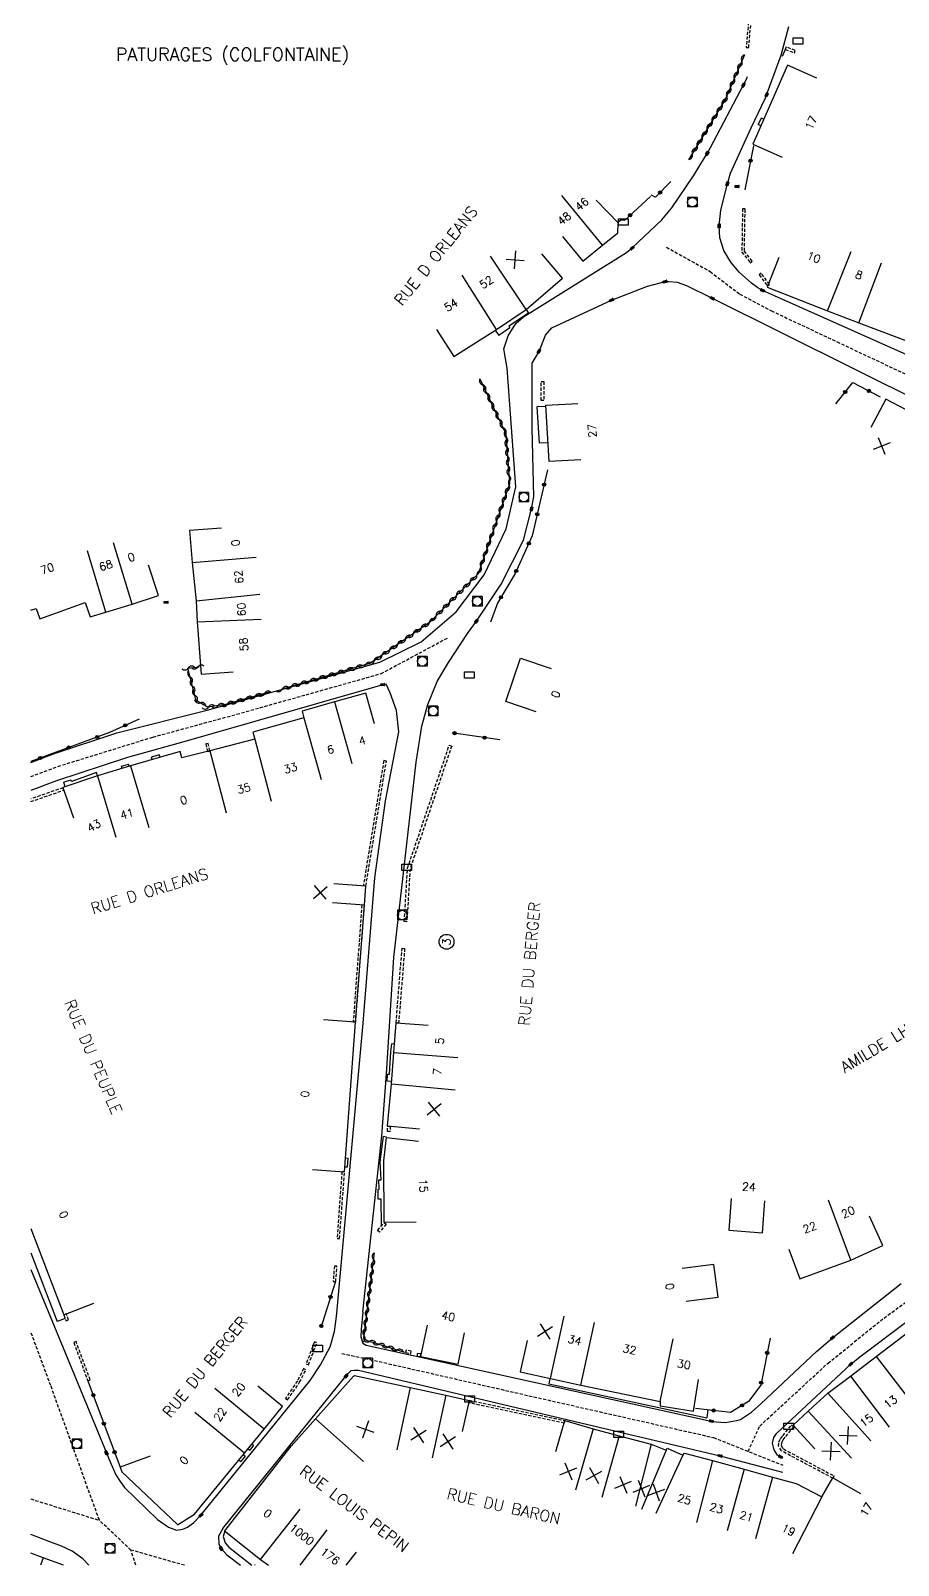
# Model space of a CAD drawing. Header units: millimetres. Extents: x 114000 to 115000, y 122000 to 123000.
# Drawn here: x 114000 to 114135.5, y 122000 to 122239.7 of the extents above; entities that cross this region are included whole.
import ezdxf
from ezdxf.enums import TextEntityAlignment as Align

# ---------------------------------------------------------------- set-up
doc = ezdxf.new("R2010")
doc.units = ezdxf.units.MM
doc.linetypes.add('DASHED', pattern=[0.75, 0.5, -0.25])
doc.layers.get('0').update_dxf_attribs({"linetype": 'CONTINUOUS'})
for name, color, linetype in [('W0001', 6, 'DASHED'), ('W0008', 7, 'CONTINUOUS'), ('W0100', 7, 'CONTINUOUS'), ('W0105', 7, 'CONTINUOUS'), ('W0112', 1, 'DASHED'), ('W0310', 3, 'CONTINUOUS'), ('W0322', 7, 'CONTINUOUS'), ('W0400', 7, 'CONTINUOUS'), ('W0420', 7, 'CONTINUOUS'), ('W0980', 7, 'CONTINUOUS'), ('W0989', 7, 'CONTINUOUS'), ('W0991', 7, 'CONTINUOUS'), ('W1102', 7, 'CONTINUOUS'), ('W1471', 7, 'CONTINUOUS')]:
    doc.layers.add(name, color=color, linetype=linetype)
doc.styles.get("Standard").update_dxf_attribs({"font": 'romans.shx', "width": 0.85})

# ---------------------------------------------------------------- blocks, each defined once
blk = doc.blocks.new('t991o')
at = {"color": 0, "linetype": 'Continuous'}
for p, q in [((-1, 1), (1, -1)), ((-1, -1), (1, 1))]:
    blk.add_line(p, q, dxfattribs=at)
blk = doc.blocks.new('t322o')
at = {"color": 0, "linetype": 'Continuous'}
for radius in [0.25, 0.15]:
    blk.add_circle((0, 0), radius, dxfattribs=at)
blk = doc.blocks.new('t310o')
at = {"color": 0, "linetype": 'Continuous'}
for centre, start, end in [((-0.5, 0.38), 216.8699, 323.1304), ((0.5, -0.37), 36.8699, 143.1303)]:
    blk.add_arc(centre, 0.625, start, end, dxfattribs=at)
blk = doc.blocks.new('T400')
for p, q in [((-0.15, 0.3), (0.15, 0.3)), ((-0.15, -0.25), (-0.15, 0.3)), ((-0.15, 0.15), (0.15, 0.15)), ((-0.15, 0), (0.15, 0)), ((0.15, 0.3), (0.15, -0.25)), ((-0.15, -0.15), (0.15, -0.15)), ((-0.15, -0.25), (-0.15, -0.3)), ((-0.15, -0.3), (0.15, -0.3)), ((0.15, -0.3), (0.15, -0.25))]:
    blk.add_line(p, q)
blk = doc.blocks.new('T420')
for p, q in [((0.75, 0.75), (-0.75, 0.75)), ((-0.75, 0.75), (-0.75, -0.75)), ((0.75, 0.75), (0.75, -0.75)), ((0.75, -0.75), (-0.75, -0.75))]:
    blk.add_line(p, q)
blk.add_ellipse((0, 0), major_axis=(-0.53, 0.53), ratio=1, start_param=3.926991, end_param=10.210176)
blk = doc.blocks.new('T1471')
at = {"color": 0, "linetype": 'Continuous', "flags": 128}
blk.add_lwpolyline([(-0.75, -0.5), (-0.75, 0.5), (0.75, 0.5), (0.75, -0.5), (-0.75, -0.5)], dxfattribs=at)

msp = doc.modelspace()

# ---------------------------------------------------------------- linework, layer by layer
at = {"layer": 'W0001'}
for points in [[(114099.27, 122205.89), (114106.08, 122202.09), (114110.72, 122198.57), (114115.65, 122195.96), (114125.9, 122191.12), (114139.94, 122184.5), (114154.95, 122176.8), (114158.87, 122174.52), (114163.92, 122171.04), (114167.96, 122167.94)], [(114000, 122123.2), (114004.25, 122124.8), (114019.09, 122129.38), (114032.19, 122132.95), (114054.7, 122139.29), (114065.12, 122144.88)], [(114112.01, 122017.8), (114113.83, 122021.75), (114124.5, 122031.59), (114133.24, 122038.63), (114146.8, 122048.49), (114160.11, 122056.47), (114164.12, 122058.07), (114168.05, 122058.03), (114173, 122055.66), (114189.22, 122044.04)], [(114016.43, 122000), (114015.65, 122002.39), (114010.72, 122007.03), (114003.13, 122028.07), (114000, 122036.52)], [(114048.59, 122033.11), (114052.22, 122032.33), (114077.8, 122026.49), (114106.61, 122019.96), (114117.42, 122015.64)], [(114000, 122010.37), (114010.72, 122007.03)], [(114024.03, 122000), (114015.65, 122002.39)]]:
    msp.add_lwpolyline(points, dxfattribs=at)
at = {"layer": 'W0008'}
for points in [[(114170.06, 122170.93), (114164.26, 122175.37), (114161.72, 122177.08), (114158.58, 122178.97), (114155.34, 122180.71), (114151.75, 122182.43), (114116.13, 122198.3), (114114.25, 122199.16), (114113.53, 122199.57), (114112.53, 122200.26), (114110.6, 122202.01), (114109.31, 122203.55), (114108.21, 122205.37), (114107.58, 122207.34), (114107.49, 122209.22), (114107.74, 122211.68), (114108.78, 122215.79), (114109.26, 122217.46), (114112.5, 122224.53), (114114.71, 122229.23), (114114.91, 122229.71), (114115.37, 122230.96), (114117.18, 122235.88), (114118.38, 122240.35)], [(114000, 122125.41), (114003.58, 122126.76), (114013.45, 122130.02), (114027.57, 122133.58), (114054.5, 122141.1), (114060.97, 122144.26), (114066.41, 122148.94), (114070.8, 122154.71), (114074.24, 122161.92), (114075.74, 122168.46), (114074.38, 122186.98), (114073.88, 122190.03), (114074.53, 122192.08), (114075.76, 122193.97), (114076.97, 122195), (114087.36, 122201.53), (114093.01, 122205.07), (114093.92, 122205.78), (114098.54, 122210.19), (114100.09, 122212.05), (114103.5, 122217.04), (114105.64, 122220.55), (114106.15, 122221.45), (114111.3, 122231.25), (114111.74, 122232.17), (114111.92, 122232.58)], [(114051.85, 122039.56), (114054.85, 122067.07), (114055.58, 122076.77), (114056.69, 122094.94), (114060.21, 122125.47), (114061.07, 122131.09), (114062.02, 122134.46), (114063.45, 122138.04), (114065.26, 122141.02), (114068.21, 122145.55), (114069.59, 122147.48), (114073.46, 122153.25), (114076.93, 122160.15), (114078.2, 122165.03), (114078.54, 122166.88), (114078.3, 122177.63), (114078.32, 122187.8), (114079.37, 122189.63), (114080.4, 122192.17), (114081.39, 122193.32), (114090.69, 122197.64), (114096.31, 122199.79), (114099.06, 122200.52), (114099.63, 122200.55), (114100.93, 122200.42), (114102.39, 122199.94), (114106.42, 122197.94), (114139.64, 122181.36)], [(114047.87, 122039.96), (114051.91, 122084.68), (114053.75, 122107.4), (114055.38, 122119.4), (114056.58, 122125.59), (114057.46, 122130.21), (114057.11, 122133.54), (114056.13, 122136.3), (114055.52, 122137.62), (114054.98, 122137.56), (114023.89, 122128.65), (114015.13, 122126.17), (114004.04, 122122.56), (114000, 122121.03)], [(114117.44, 122016.74), (114117.05, 122016.95), (114116.58, 122017.2), (114116.07, 122018.02), (114115.82, 122019.09), (114116.01, 122019.96), (114116.49, 122020.66), (114128.04, 122031.42), (114129.44, 122032.56), (114143.93, 122043.47), (114147.27, 122045.76), (114152.98, 122049.54), (114161.63, 122054.6), (114164.07, 122055.55), (114165.27, 122055.85), (114165.67, 122055.83), (114167.36, 122055.9), (114169.29, 122055.55), (114172.17, 122053.95), (114184.03, 122045.61), (114186.18, 122041.68)], [(114000, 122046.22), (114011.82, 122017.56), (114012.19, 122016.65), (114012.39, 122016.18), (114013.28, 122014.15), (114013.97, 122013.1), (114014.63, 122012.17), (114019.82, 122007.17), (114021.49, 122005.95), (114022.74, 122005.51), (114023.74, 122005.63), (114024.5, 122005.94), (114025.41, 122006.66), (114026.59, 122007.84), (114027.05, 122008.39)], [(114051.87, 122039.54), (114051.58, 122036.83), (114051.54, 122035.7), (114051.87, 122034.71), (114052.39, 122034.38), (114105.79, 122022.62), (114106.24, 122022.53), (114107.01, 122022.41), (114108.51, 122022.31), (114110.18, 122022.61), (114110.84, 122022.8), (114111.12, 122023), (114112.54, 122023.93), (114114.01, 122025.21), (114122.71, 122033.41), (114125.19, 122035.53), (114125.95, 122036.18), (114135.94, 122044)], [(114027.05, 122008.38), (114043.63, 122028.89), (114045.23, 122031.31), (114046.75, 122034.11), (114047.42, 122036.54), (114047.74, 122038.89), (114047.87, 122039.94)], [(114030.01, 122005.75), (114049.23, 122029.54), (114049.56, 122029.98), (114050.06, 122030.41), (114050.48, 122030.5), (114051.16, 122030.48), (114107.66, 122017.12), (114108.02, 122017.02), (114117.4, 122014.54)], [(114009.1, 122000), (114008.13, 122001.01), (114006.45, 122002.19), (114004.8, 122002.98), (114003, 122003.69), (114000, 122004.79)], [(114030.01, 122005.75), (114029.32, 122004.55), (114029.38, 122003.3), (114029.75, 122002.6), (114030.61, 122001.63), (114032.76, 122000)]]:
    msp.add_lwpolyline(points, dxfattribs=at)
at = {"layer": 'W0100'}
for p, q in [((114000, 122149.18), (114000.83, 122149.48)), ((114000.83, 122149.48), (114001.41, 122147.84)), ((114052.11, 122103.13), (114047.12, 122103.48)), ((114050.73, 122084.84), (114045.74, 122085.21))]:
    msp.add_line(p, q, dxfattribs=at)
for points in [[(114122.73, 122232.31), (114118.15, 122234.32), (114112.75, 122221.99), (114117.33, 122219.99)], [(114083.04, 122207.57), (114086.21, 122203.71), (114089.28, 122206.23), (114091.65, 122208.15), (114091.71, 122209.59), (114091.78, 122209.65), (114088.29, 122213.24)], [(114063.37, 122193.06), (114066.05, 122188.84), (114072.71, 122193.07), (114077.35, 122196.17), (114083.06, 122201.06), (114079.8, 122204.86)], [(114116.82, 122204.31), (114114.99, 122199.66), (114124.42, 122195.94), (114129.32, 122194.1), (114138, 122190.82), (114139.77, 122195.49)], [(114085.92, 122172.71), (114080.93, 122172.43), (114080.43, 122181.23), (114085.42, 122181.51)], [(114138.95, 122173.68), (114141.26, 122178.12), (114133.51, 122182.16), (114131.19, 122177.73)], [(114029.8, 122162.03), (114024.81, 122161.63), (114025.21, 122156.67), (114025.85, 122150.65), (114025.98, 122147.4), (114026.63, 122139.2), (114031.61, 122139.59)], [(114001.41, 122147.84), (114008.5, 122150.38), (114009.27, 122148.15), (114011.71, 122148.88), (114015.84, 122150.14), (114019.93, 122151.49), (114018.37, 122156.24)], [(114078.94, 122133.32), (114074.2, 122134.93), (114076.5, 122141.71), (114081.24, 122140.1)], [(114053.68, 122131.45), (114052.32, 122136.26), (114047.42, 122134.88), (114042.39, 122133.45), (114042.63, 122132.39), (114034.7, 122130.15), (114035, 122129.05), (114027.98, 122127.21), (114023.61, 122126.13), (114023.32, 122127.15), (114015.6, 122124.86), (114010.45, 122123.33), (114005.04, 122121.48), (114006.66, 122116.75)], [(114043.99, 122061.84), (114048.98, 122061.46), (114050.73, 122084.84), (114052.11, 122103.13), (114052.32, 122106.11), (114047.33, 122106.46)], [(114060.7, 122068.12), (114055.72, 122068.58), (114056.34, 122075.21), (114056.72, 122080.11), (114057.07, 122084.74), (114062.05, 122084.37)], [(114060.21, 122053.61), (114055.21, 122053.57), (114055.13, 122063.18), (114055.56, 122066.82), (114060.53, 122066.24)], [(114109.36, 122057.32), (114109, 122052.33), (114114.28, 122051.95), (114114.65, 122056.94)], [(114118.35, 122049.41), (114120.09, 122044.73), (114128.05, 122047.68), (114133.04, 122049.97), (114130.96, 122054.52)], [(114000, 122052.61), (114005.18, 122039.14), (114009.84, 122040.93)], [(114122.42, 122018.22), (114119.03, 122021.9), (114121.39, 122024.07), (114124.48, 122026.87), (114127.98, 122029.54), (114132.03, 122032.63), (114136.15, 122035.78), (114140.19, 122038.75), (114143.92, 122041.52), (114148, 122044.4), (114150.66, 122046.18), (114153.19, 122047.78), (114155.71, 122049.31), (114158.31, 122050.83), (114163.49, 122052.9), (114165.35, 122048.26)], [(114102.36, 122041.27), (114107.32, 122041.89), (114106.68, 122047), (114101.72, 122046.38)], [(114061.89, 122037.53), (114060.88, 122032.63), (114066.74, 122031.43), (114067.74, 122036.33)], [(114077.5, 122035.1), (114076.41, 122030.22), (114081.15, 122029.17), (114085.89, 122028.14), (114098.31, 122025.59), (114098.27, 122024.9), (114103.49, 122024.06), (114104.29, 122029)], [(114022.9, 122006.33), (114025.57, 122008), (114033.38, 122017.54), (114036.46, 122021.26), (114039.34, 122024.81), (114035.47, 122027.97)], [(114030.32, 122005.41), (114040.66, 122018.59), (114044.48, 122022.89), (114050.38, 122029.56), (114050.56, 122029.66), (114059.26, 122027.79), (114064.84, 122026.57), (114068.47, 122025.76), (114067.38, 122020.88)], [(114082.02, 122017.8), (114083.41, 122022.61), (114087.81, 122021.34), (114091.88, 122020.2), (114096.88, 122018.93), (114099.2, 122017.97), (114099.4, 122018.3), (114101.81, 122017.18), (114102.1, 122017.5), (114106.47, 122016.36), (114111.42, 122015), (114115.83, 122013.78), (114119.52, 122012.76), (114123.54, 122010.68), (114125.23, 122013.66), (114129.58, 122011.2)], [(114018.67, 122017.07), (114013.98, 122015.32), (114014.25, 122014.61), (114022.93, 122006.35)], [(114030.26, 122005.36), (114035.9, 122000.93), (114037.11, 122000)], [(114005.13, 122000), (114001.96, 122001.19), (114000, 122001.92)]]:
    msp.add_lwpolyline(points, dxfattribs=at)
at = {"layer": 'W0105'}
for p, q in [((114117.81, 122236.8), (114117.36, 122235.69)), ((114114.05, 122226.07), (114113.57, 122225.05)), ((114114.01, 122224.86), (114113.57, 122225.05)), ((114114.45, 122225.89), (114114.05, 122226.07)), ((114077.35, 122196.17), (114077.75, 122195.57)), ((114072.53, 122192.95), (114073.09, 122192.12)), ((114080.44, 122181.04), (114079.04, 122180.96)), ((114079.04, 122180.96), (114079.38, 122175.27)), ((114080.76, 122175.35), (114079.38, 122175.27)), ((114020.08, 122126.59), (114018.87, 122126.23)), ((114018.98, 122125.86), (114018.87, 122126.23)), ((114020.19, 122126.22), (114020.08, 122126.59)), ((114010.45, 122123.33), (114010.27, 122123.85)), ((114014.18, 122124.83), (114015.29, 122125.17)), ((114014.29, 122124.47), (114014.18, 122124.83)), ((114015.4, 122124.8), (114015.29, 122125.17)), ((114005.4, 122121.6), (114005.16, 122122.31)), ((114056.83, 122081.43), (114056.39, 122081.46)), ((114056.37, 122075.59), (114055.66, 122075.65)), ((114055.57, 122066.9), (114055.08, 122066.96)), ((114049.14, 122063.64), (114049.57, 122063.61)), ((114049.47, 122062.23), (114049.57, 122063.61)), ((114049.04, 122062.26), (114049.47, 122062.23)), ((114000, 122048.81), (114004.12, 122038.08)), ((114005.39, 122038.57), (114004.12, 122038.08)), ((114081.06, 122029.14), (114080.9, 122028.35)), ((114080.9, 122028.35), (114105.59, 122023.03)), ((114105.72, 122024.28), (114105.59, 122023.03)), ((114033.93, 122018.2), (114034.2, 122017.98)), ((114034.78, 122018.76), (114034.2, 122017.98)), ((114034.55, 122018.95), (114034.78, 122018.76)), ((114032.5, 122016.47), (114032.81, 122016.22)), ((114033.47, 122017.07), (114032.81, 122016.22)), ((114033.19, 122017.3), (114033.47, 122017.07))]:
    msp.add_line(p, q, dxfattribs=at)
for points in [[(114077.75, 122195.57), (114074.68, 122193.55), (114074.79, 122193.28), (114073.09, 122192.12)], [(114010.27, 122123.85), (114006.42, 122122.44), (114006.26, 122122.66), (114005.16, 122122.31)], [(114055.66, 122075.65), (114055.73, 122076.74), (114056.02, 122076.73), (114056.24, 122080.2), (114056.39, 122081.46)], [(114054.79, 122053.13), (114054.74, 122057.18), (114054.27, 122057.19), (114054.25, 122058.71), (114054.4, 122058.76), (114054.38, 122060.23), (114054.73, 122060.24), (114054.56, 122063.04), (114055.08, 122066.96)], [(114030.3, 122005.39), (114030.03, 122004.51), (114030.36, 122003.5), (114030.94, 122002.83), (114034.55, 122000)], [(114034.93, 122000), (114034.97, 122000.05), (114035.04, 122000)]]:
    msp.add_lwpolyline(points, dxfattribs=at)
at = {"layer": 'W0112'}
for p, q in [((114112.11, 122237.07), (114112.48, 122241.25)), ((114117.81, 122236.8), (114119.24, 122236.26)), ((114119.24, 122236.26), (114119.38, 122236.63)), ((114111.15, 122211.9), (114111.04, 122205.15)), ((114111.04, 122205.15), (114112.35, 122203.48)), ((114113.74, 122201.58), (114115.04, 122199.85)), ((114115.04, 122199.85), (114115.36, 122200.09)), ((114079.71, 122181.96), (114079.73, 122184.9)), ((114079.73, 122184.9), (114080.13, 122184.9)), ((114027.72, 122128.39), (114027.33, 122128.3)), ((114027.99, 122127.2), (114027.72, 122128.39)), ((114058.84, 122108.89), (114065.35, 122128.1)), ((114052.33, 122106.11), (114055.53, 122125.63)), ((114055.53, 122125.63), (114055.13, 122125.7)), ((114005.05, 122121.46), (114000, 122119.71)), ((114058.33, 122100.57), (114058.84, 122108.89)), ((114050.74, 122084.84), (114052.11, 122103.13)), ((114052.11, 122103.13), (114051.71, 122103.15)), ((114057.05, 122084.74), (114057.99, 122096.38)), ((114057.99, 122096.38), (114058.39, 122096.35)), ((114055.71, 122067.79), (114055.71, 122068.58)), ((114055.71, 122068.58), (114056.11, 122068.58)), ((114048.23, 122051.04), (114049, 122061.46)), ((114049, 122061.46), (114048.6, 122061.49)), ((114054.17, 122052.32), (114055.2, 122053.57)), ((114055.2, 122053.57), (114055.51, 122053.31)), ((114047.81, 122046.72), (114047.41, 122046.75)), ((114047.63, 122044.31), (114047.81, 122046.72)), ((114005.19, 122039.12), (114005.51, 122038.2)), ((114005.51, 122038.2), (114005.89, 122038.33)), ((114044.67, 122034.75), (114044.3, 122034.89)), ((114006.73, 122034.8), (114008.91, 122028.81)), ((114043.38, 122031.33), (114044.67, 122034.75)), ((114058.53, 122033.23), (114059.36, 122033.08)), ((114059.36, 122033.08), (114059.43, 122033.47)), ((114060.32, 122032.69), (114060.87, 122032.63)), ((114060.87, 122032.63), (114060.91, 122033.03)), ((114041.99, 122028.6), (114042.98, 122030.55)), ((114008.91, 122028.81), (114009.28, 122028.95)), ((114040.11, 122025.83), (114041.99, 122028.6)), ((114068.45, 122025.8), (114083.41, 122022.62)), ((114083.41, 122022.62), (114083.32, 122022.22)), ((114117.43, 122020.24), (114118.79, 122021.93))]:
    msp.add_line(p, q, dxfattribs=at)
for points in [[(114112.07, 122241.06), (114111.71, 122237.11), (114112.11, 122237.07)], [(114119.38, 122236.63), (114117.95, 122237.18), (114117.81, 122236.8)], [(114111.44, 122205.29), (114111.55, 122211.9), (114111.15, 122211.9)], [(114112.35, 122203.48), (114112.66, 122203.73), (114111.44, 122205.29)], [(114115.36, 122200.09), (114114.07, 122201.82), (114113.74, 122201.58)], [(114080.13, 122184.9), (114080.11, 122181.95), (114079.71, 122181.96)], [(114027.33, 122128.3), (114027.6, 122127.11), (114027.99, 122127.2)], [(114065.35, 122128.1), (114065.73, 122127.97), (114059.24, 122108.81)], [(114055.13, 122125.7), (114051.94, 122106.18), (114052.33, 122106.11)], [(114000, 122119.29), (114005.18, 122121.09), (114005.05, 122121.46)], [(114059.24, 122108.81), (114058.73, 122100.54), (114058.33, 122100.57)], [(114051.71, 122103.15), (114050.35, 122084.87), (114050.74, 122084.84)], [(114058.39, 122096.35), (114057.45, 122084.71), (114057.05, 122084.74)], [(114056.11, 122068.58), (114056.11, 122067.79), (114055.71, 122067.79)], [(114048.6, 122061.49), (114047.83, 122051.07), (114048.23, 122051.04)], [(114055.51, 122053.31), (114054.47, 122052.06), (114054.17, 122052.32)], [(114047.41, 122046.75), (114047.23, 122044.34), (114047.63, 122044.31)], [(114005.89, 122038.33), (114005.57, 122039.26), (114005.19, 122039.12)], [(114009.28, 122028.95), (114007.1, 122034.94), (114006.73, 122034.8)], [(114044.3, 122034.89), (114043.01, 122031.47), (114043.38, 122031.33)], [(114059.43, 122033.47), (114058.6, 122033.62), (114058.53, 122033.23)], [(114060.91, 122033.03), (114060.36, 122033.09), (114060.32, 122032.69)], [(114042.98, 122030.55), (114042.62, 122030.73), (114041.64, 122028.8)], [(114041.64, 122028.8), (114039.78, 122026.05), (114040.11, 122025.83)], [(114083.32, 122022.22), (114068.36, 122025.41), (114068.45, 122025.8)], [(114118.79, 122021.93), (114119.1, 122021.68), (114117.75, 122020), (114117.42, 122019.55), (114117.21, 122019.12), (114117.18, 122018.69), (114117.52, 122018.17)], [(114125.26, 122013.6), (114117.24, 122017.86), (114116.77, 122018.59), (114116.82, 122019.23), (114117.08, 122019.76), (114117.43, 122020.24)], [(114117.52, 122018.17), (114125.45, 122013.96), (114125.26, 122013.6)]]:
    msp.add_lwpolyline(points, dxfattribs=at)
at = {"layer": 'W0310'}
for points in [[(114111.43, 122235.93), (114108.51, 122229.07), (114102.72, 122219.56)], [(114070.13, 122185.34), (114074.17, 122176.76), (114074.74, 122168.95), (114069.87, 122154.86), (114062.25, 122147.29), (114053.07, 122140.9), (114039.13, 122136.83)], [(114037.46, 122136.45), (114030.44, 122134.46), (114027.62, 122134.05), (114025.86, 122135.09), (114024.53, 122140.15), (114026.3, 122140.35)], [(114053.64, 122048.82), (114051.98, 122035.54), (114052.53, 122035.12), (114058.35, 122033.29)]]:
    msp.add_lwpolyline(points, dxfattribs=at)
at = {"layer": 'W0322'}
for p, q in [((114112.85, 122221.74), (114111.5, 122214.84)), ((114073.23, 122128.93), (114066.07, 122129.99)), ((114047.54, 122044.19), (114045.29, 122037.1)), ((114008.94, 122028.81), (114013.98, 122015.32))]:
    msp.add_line(p, q, dxfattribs=at)
for points in [[(114099.94, 122216.15), (114097.58, 122213.73), (114096.89, 122214.03)], [(114091.63, 122209.79), (114092.21, 122210.17), (114092.77, 122210.12), (114096.76, 122213.84)], [(114125.71, 122181.43), (114128.35, 122184.78), (114132.63, 122182.53)], [(114080.69, 122171.12), (114078.32, 122160.81), (114075.64, 122154.94), (114072.89, 122150.29), (114071.81, 122147.33)], [(114016.91, 122132.2), (114012.32, 122130.09), (114000, 122125.57)], [(114115.47, 122035.5), (114113.98, 122028.14), (114112.07, 122025.59), (114109.28, 122023.89), (114103.82, 122024.49)]]:
    msp.add_lwpolyline(points, dxfattribs=at)
at = {"layer": 'W1102'}
for p, q in [((114089.28, 122206.23), (114082.93, 122213.96)), ((114124.42, 122195.94), (114128.09, 122205.24)), ((114077.35, 122196.17), (114071.79, 122204.48)), ((114129.32, 122194.1), (114132.84, 122203.46)), ((114072.71, 122193.07), (114067.35, 122201.51)), ((114015.84, 122150.14), (114012.91, 122159.71)), ((114011.71, 122148.88), (114008.87, 122158.47)), ((114025.21, 122156.67), (114035.18, 122157.47)), ((114025.85, 122150.65), (114035.79, 122151.7)), ((114025.98, 122147.4), (114035.97, 122147.81)), ((114047.42, 122134.88), (114050.14, 122125.25)), ((114042.63, 122132.39), (114045.34, 122122.77)), ((114035, 122129.05), (114037.54, 122119.38)), ((114027.98, 122127.21), (114030.52, 122117.53)), ((114015.6, 122124.86), (114018.45, 122115.27)), ((114010.45, 122123.33), (114013.3, 122113.74)), ((114056.72, 122080.11), (114066.69, 122079.33)), ((114056.34, 122075.21), (114066.29, 122074.29)), ((114128.05, 122047.68), (114124.57, 122057.06)), ((114081.15, 122029.17), (114083.32, 122038.93)), ((114085.89, 122028.14), (114088.01, 122037.91)), ((114098.31, 122025.59), (114100.33, 122035.38)), ((114132.03, 122032.63), (114138.1, 122024.69)), ((114036.46, 122021.26), (114028.74, 122027.63)), ((114059.26, 122027.79), (114057.15, 122018.02)), ((114127.98, 122029.54), (114134.04, 122021.59)), ((114064.84, 122026.57), (114062.7, 122016.8)), ((114124.48, 122026.87), (114131.19, 122019.45)), ((114033.38, 122017.54), (114025.65, 122023.88)), ((114044.48, 122022.89), (114051.95, 122016.24)), ((114121.39, 122024.07), (114128.17, 122016.72)), ((114087.81, 122021.34), (114085.04, 122011.73)), ((114091.88, 122020.2), (114089.2, 122010.57)), ((114096.88, 122018.93), (114094.42, 122009.24)), ((114099.2, 122017.97), (114095.38, 122008.73)), ((114101.81, 122017.18), (114097.6, 122008.11)), ((114106.47, 122016.36), (114103.95, 122006.68)), ((114111.42, 122015), (114108.77, 122005.36)), ((114115.83, 122013.78), (114113.16, 122004.14)), ((114035.9, 122000.93), (114042.08, 122008.79)), ((114123.54, 122010.68), (114118.96, 122001.79)), ((114042.05, 122000), (114046.31, 122005.54)), ((114049.27, 122000), (114050.85, 122002.06)), ((114001.96, 122001.19), (114001.51, 122000))]:
    msp.add_line(p, q, dxfattribs=at)
msp.add_circle((114064.93, 122097.4), 1.16, dxfattribs=at)

# ---------------------------------------------------------------- block references
at = {"layer": 'W0310'}
for p, rotation in [((114110.45, 122233.63), 246.9882771592395), ((114111.03, 122235.01), 246.9882771592395), ((114109.27, 122230.87), 246.9882771592395), ((114109.86, 122232.25), 246.9882771592395), ((114107.97, 122228.18), 238.669364995761), ((114108.69, 122229.49), 246.9882771592395), ((114107.19, 122226.89), 238.669364995761), ((114105.63, 122224.33), 238.669364995761), ((114106.41, 122225.61), 238.669364995761), ((114104.07, 122221.77), 238.669364995761), ((114104.85, 122223.05), 238.669364995761), ((114103.29, 122220.49), 238.669364995761), ((114070.56, 122184.43), 295.2081529260076), ((114071.2, 122183.07), 295.2081529260076), ((114071.84, 122181.72), 295.2081529260076), ((114072.48, 122180.36), 295.2081529260076), ((114073.12, 122179), 295.2081529260076), ((114073.76, 122177.65), 295.2081529260076), ((114074.21, 122176.24), 274.1444309095692), ((114074.32, 122174.74), 274.1444309095692), ((114074.43, 122173.25), 274.1444309095692), ((114074.54, 122171.75), 274.1444309095692), ((114074.68, 122168.77), 250.9305667510387), ((114074.64, 122170.26), 274.1444309095692), ((114073.7, 122165.93), 250.9305667510387), ((114074.19, 122167.35), 250.9305667510387), ((114073.21, 122164.52), 250.9305667510387), ((114072.23, 122161.68), 250.9305667510387), ((114072.72, 122163.1), 250.9305667510387), ((114071.25, 122158.85), 250.9305667510387), ((114071.74, 122160.26), 250.9305667510387), ((114070.76, 122157.43), 250.9305667510387), ((114069.67, 122154.66), 224.8037939737191), ((114070.27, 122156.01), 250.9305667510387), ((114066.48, 122151.49), 224.8037939737191), ((114067.54, 122152.55), 224.8037939737191), ((114068.61, 122153.6), 224.8037939737191), ((114064.35, 122149.38), 224.8037939737191), ((114065.41, 122150.43), 224.8037939737191), ((114062.22, 122147.27), 214.8497717885151), ((114063.29, 122148.32), 224.8037939737191), ((114058.52, 122144.7), 214.8497717885151), ((114059.75, 122145.55), 214.8497717885151), ((114060.99, 122146.41), 214.8497717885151), ((114054.83, 122142.12), 214.8497717885151), ((114056.06, 122142.98), 214.8497717885151), ((114057.29, 122143.84), 214.8497717885151), ((114024.61, 122140.16), 6.304776406901526), ((114026.1, 122140.32), 6.304776406901526), ((114049.37, 122139.82), 196.2650818976309), ((114050.81, 122140.24), 196.2650818976309), ((114052.25, 122140.66), 196.2650818976309), ((114053.6, 122141.27), 214.8497717885151), ((114024.89, 122138.78), 104.7452195947293), ((114025.27, 122137.32), 104.7452195947293), ((114042.17, 122137.72), 196.2650818976309), ((114043.61, 122138.14), 196.2650818976309), ((114045.05, 122138.56), 196.2650818976309), ((114046.49, 122138.98), 196.2650818976309), ((114047.93, 122139.4), 196.2650818976309), ((114025.66, 122135.88), 104.7452195947293), ((114033.62, 122135.36), 195.8342408728537), ((114035.06, 122135.77), 195.8342408728537), ((114036.5, 122136.18), 195.8342408728537), ((114039.29, 122136.88), 196.2650818976309), ((114040.73, 122137.3), 196.2650818976309), ((114026.46, 122134.74), 149.4076071734411), ((114027.77, 122134.08), 188.1953407839763), ((114029.25, 122134.29), 188.1953407839763), ((114030.73, 122134.54), 195.8342408728537), ((114032.17, 122134.95), 195.8342408728537), ((114053.33, 122046.34), 262.8642946093482), ((114053.52, 122047.82), 262.8642946093482), ((114053.15, 122044.85), 262.8642946093482), ((114052.77, 122041.87), 262.8642946093482), ((114052.96, 122043.36), 262.8642946093482), ((114052.4, 122038.89), 262.8642946093482), ((114052.59, 122040.38), 262.8642946093482), ((114052.21, 122037.41), 262.8642946093482), ((114052.03, 122035.92), 262.8642946093482), ((114052.94, 122034.99), 342.5270967303682), ((114054.37, 122034.54), 342.5270967303682), ((114055.8, 122034.09), 342.5270967303682), ((114057.23, 122033.64), 342.5270967303682)]:
    msp.add_blockref('t310o', p, dxfattribs=dict(at, rotation=rotation))
at = {"layer": 'W0322'}
for p, rotation in [((114112.4, 122219.41), 258.8724715557674), ((114098.28, 122214.45), 225.8393756539979), ((114093.59, 122210.89), 42.99319495368512), ((114127.18, 122183.29), 51.64836927039727), ((114130.88, 122183.45), 332.226398671685), ((114080.16, 122168.81), 257.0130823855906), ((114079.09, 122164.18), 257.0130823855906), ((114077.78, 122159.64), 245.551783607889), ((114075.81, 122155.31), 245.551783607889), ((114073.43, 122151.2), 239.403305548779), ((114014.76, 122131.21), 204.6262327524903), ((114010.38, 122129.38), 200.1641419365875), ((114066.18, 122129.98), 171.5956991204258), ((114070.88, 122129.28), 171.5956991204258), ((114001.46, 122126.1), 200.1641419365875), ((114005.92, 122127.74), 200.1641419365875), ((114046.82, 122041.92), 252.3905665741333), ((114045.38, 122037.4), 252.3905665741333), ((114115, 122033.18), 258.5032154128689), ((114114.05, 122028.52), 258.5032154128689), ((114009.77, 122026.58), 290.48256763355), ((114111.07, 122024.98), 211.3001156456312), ((114106.64, 122024.18), 173.7427483277757), ((114011.43, 122022.13), 290.48256763355), ((114013.09, 122017.68), 290.48256763355)]:
    msp.add_blockref('t322o', p, dxfattribs=dict(at, rotation=rotation))
at = {"layer": 'W0400'}
for p, rotation in [((114111.3, 122231.25), 332.2188807497395), ((114114.91, 122229.71), 157.050321227995), ((114105.64, 122220.55), 328.6484077396206), ((114108.78, 122215.79), 165.8851344745258), ((114110.3, 122215.4), 90), ((114107.49, 122209.22), 182.6577943955217), ((114093.92, 122205.78), 307.7643702453832), ((114099.06, 122200.52), 104.8268896096625), ((114090.69, 122197.64), 114.9089172773548), ((114106.42, 122197.94), 63.60843880768931), ((114114.25, 122199.16), 245.3772335842381), ((114079.37, 122189.63), 150.3005554472364), ((114078.2, 122165.03), 345.4819878524794), ((114021.15, 122150.42), 90), ((114069.59, 122147.48), 324.5120709306395), ((114054.98, 122137.56), 96.94806757086997), ((114125.19, 122035.53), 310.6069088226478), ((114128.04, 122031.42), 132.9577091379377), ((114049.23, 122029.54), 141.0748912273085), ((114106.24, 122022.53), 259.1007681091531), ((114011.82, 122017.56), 202.4149790005828), ((114107.66, 122017.12), 76.69745465987181), ((114117.05, 122016.95), 241.1158348693539), ((114026.59, 122007.84), 315.1130070478495), ((114029.75, 122002.6), 207.5170212213239)]:
    msp.add_blockref('T400', p, dxfattribs=dict(at, rotation=rotation))
at = {"layer": 'W0420'}
for p in [(114103.3, 122212.94), (114077, 122166.85), (114069.72, 122150.6), (114061.16, 122141.22), (114062.84, 122133.45), (114058, 122101.57), (114052.63, 122031.59), (114007.2, 122018.98), (114012.37, 122002.63)]:
    msp.add_blockref('T420', p, dxfattribs=at)
at = {"layer": 'W0991'}
for p, rotation in [((114075.65, 122203.93), 40.60086055976058), ((114132.88, 122174.81), 156.7248268204557), ((114045.23, 122105.11), 85.96283731975417), ((114063, 122071.25), 84.71617185345269), ((114080.3, 122036.53), 347.4912181499731), ((114052.28, 122021.22), 205.92775764214), ((114060.55, 122020.34), 347.6680070586146), ((114065.13, 122019.34), 347.4382017326433), ((114127.63, 122020.28), 42.14326633980376), ((114124.96, 122017.84), 42.65751223360362), ((114083.95, 122014.68), 337.520659115007), ((114087.97, 122014.03), 344.4493107224266), ((114092.52, 122012.58), 337.520659115007), ((114095.37, 122011.99), 337.520659115007), ((114097.66, 122011.39), 335.0752061919046)]:
    msp.add_blockref('t991o', p, dxfattribs=dict(at, rotation=rotation))
at = {"layer": 'W1471'}
for p in [(114119.8, 122238.12), (114092.55, 122209.84), (114068.5, 122139.06), (114058.7, 122109.03), (114044.79, 122033.87), (114068.55, 122025.99), (114091.82, 122020.45), (114118.35, 122021.72)]:
    msp.add_blockref('T1471', p, dxfattribs=at)

# ---------------------------------------------------------------- texts
at = {"layer": 'W0980'}
msp.add_text('PATURAGES (COLFONTAINE)', height=2, dxfattribs=at).set_placement((114031.51, 122235.89), align=Align.MIDDLE)
at = {"layer": 'W0989'}
for s, rotation, p in [('RUE D ORLEANS', 51.193, (114063.26, 122204.57)), ('RUE D ORLEANS', 17.1566, (114018.55, 122105.31)), ('RUE DU BERGER', 85.064, (114077.87, 122093.96)), ('RUE DU PEUPLE', 293.1266, (114009.77, 122079.43)), ('AMILDE LHEUREUX', 30.9475, (114135.82, 122083.11)), ('RUE DU BERGER', 51.0756, (114027.22, 122030.99)), ('RUE LOUIS PEPIN', 322.7707, (114050.53, 122008.86)), ('RUE DU BARON', 347.1365, (114073.87, 122009.22))]:
    msp.add_text(s, height=1.75, rotation=rotation, dxfattribs=at).set_placement(p, align=Align.MIDDLE)
at = {"layer": 'W0991'}
for s, rotation, p in [('17', 66.3245, (114121.86, 122225.35)), ('46', 38.9933, (114086.06, 122212.63)), ('48', 39.4135, (114083.3, 122210.38)), ('10', 338.467, (114122.27, 122204.31)), ('52', 33.7957, (114071.14, 122200.44)), ('8', 339.3952, (114129.33, 122201.57)), ('54', 32.414, (114065.63, 122196.86)), ('27', 93.2617, (114087.67, 122177.23)), ('0', 94.5854, (114031.99, 122159.71)), ('0', 18.1628, (114015.7, 122157.47)), ('70', 19.7275, (114002.59, 122155.69)), ('68', 17.028, (114011.73, 122156.2)), ('62', 96.0099, (114032.49, 122154.39)), ('60', 92.3508, (114032.91, 122149.31)), ('58', 94.5156, (114033.28, 122143.85)), ('0', 71.2835, (114081.98, 122136.07)), ('4', 15.7797, (114051.77, 122128.83)), ('6', 15.8317, (114046.81, 122127.43)), ('33', 15.762, (114040.56, 122124.54)), ('35', 14.7223, (114033.27, 122121.36)), ('0', 17.4795, (114023.87, 122119.52)), ('43', 29.5234, (114009.88, 122115.54)), ('41', 16.5622, (114015.02, 122117.39)), ('3', 86.8707, (114064.93, 122097.4)), ('5', 85.7629, (114063.87, 122081.91)), ('7', 85.4932, (114063.51, 122077.11)), ('0', 85.419, (114042.83, 122073.61)), ('15', 274.2188, (114061.31, 122059.29)), ('24', 355.8657, (114112.15, 122059.12)), ('0', 296.6876, (114005.15, 122054.77)), ('20', 24.6437, (114127.63, 122055.19)), ('22', 20.3568, (114121.63, 122052.77)), ('0', 277.1389, (114099.8, 122043.54)), ('40', 348.4081, (114065.21, 122038.89)), ('34', 345.6053, (114084.94, 122035.17)), ('32', 348.3743, (114093.51, 122033.72)), ('30', 350.8449, (114102, 122031.39)), ('20', 50.8129, (114032.47, 122027.46)), ('13', 37.3834, (114134.25, 122025.52)), ('22', 55.5187, (114029.56, 122023.59)), ('15', 37.3469, (114130.48, 122022.64)), ('0', 47.3572, (114023.94, 122016.4)), ('25', 344.1595, (114102.08, 122010.3)), ('0', 321.0498, (114037.01, 122008.1)), ('23', 344.6642, (114107.09, 122008.93)), ('17', 60.4606, (114130.48, 122008.72)), ('1000', 322.4125, (114042.33, 122004.82)), ('21', 344.4918, (114111.75, 122007.65)), ('19', 332.7194, (114118.32, 122005.5)), ('176', 322.5708, (114046.75, 122001.42))]:
    msp.add_text(s, height=1.25, rotation=rotation, dxfattribs=at).set_placement(p, align=Align.MIDDLE)

doc.saveas('drawing.dxf')
